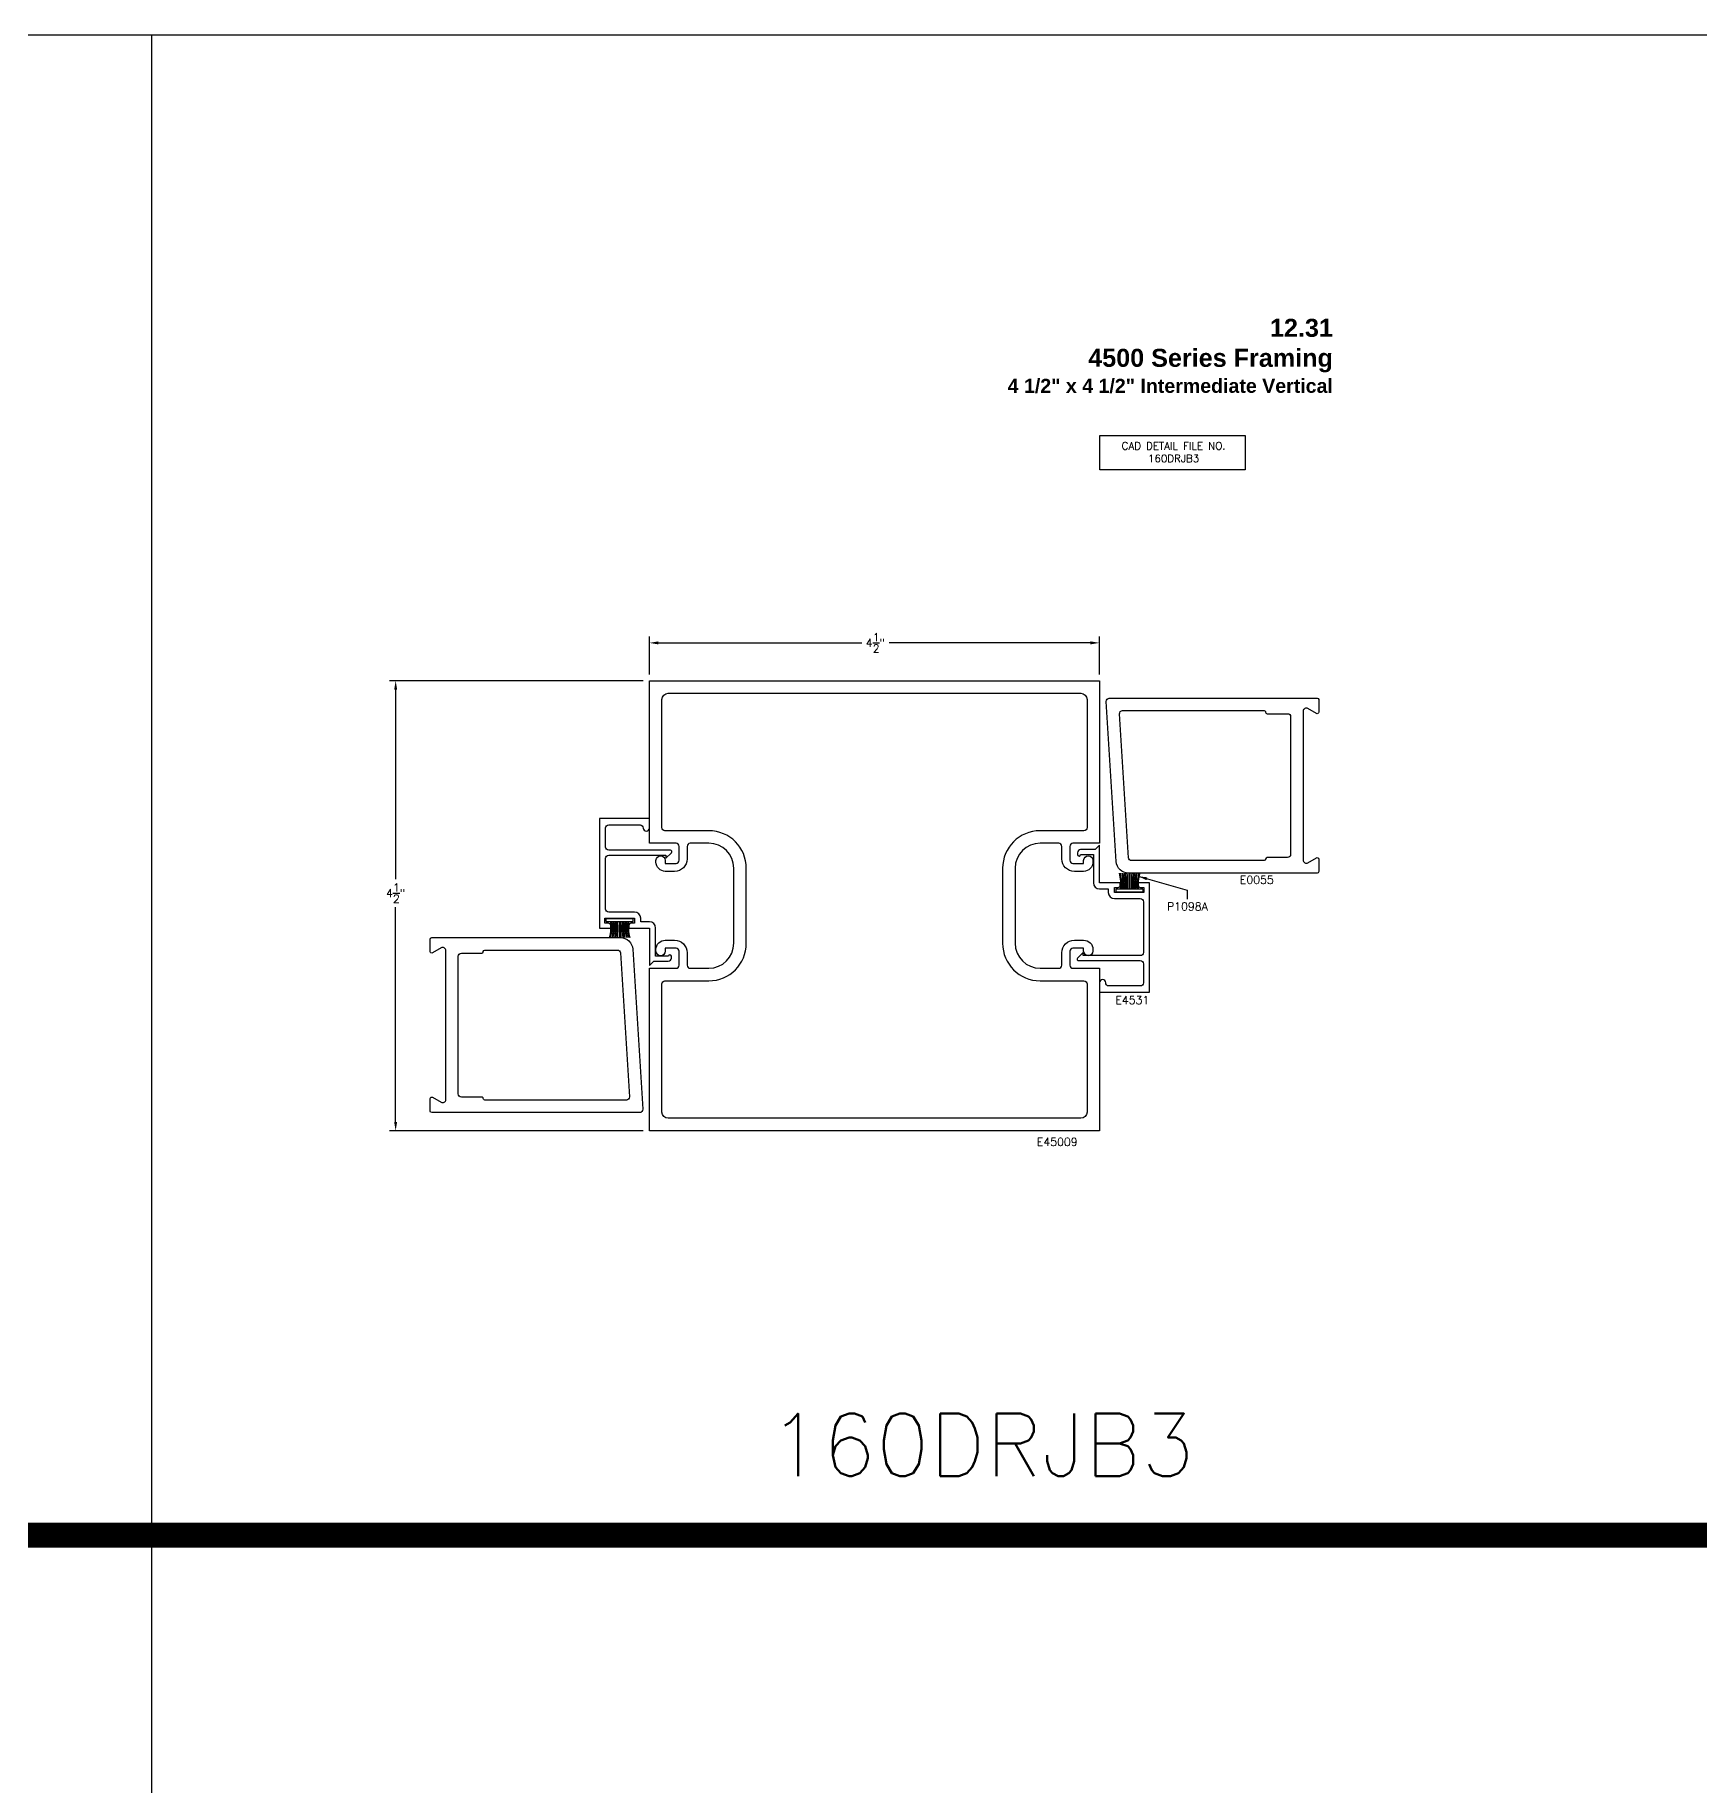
# Model space of a CAD drawing. Extents: x 0 to 139, y 0 to 75.
# Drawn here: x 105.74 to 122.39, y 57.38 to 74.88 of the extents above; entities that cross this region are included whole.
import ezdxf

# ---------------------------------------------------------------- set-up
doc = ezdxf.new("R2010")
doc.units = 0
doc.header["$MEASUREMENT"] = 0
doc.header["$PDMODE"] = 3
doc.layers.get('DEFPOINTS').update_dxf_attribs({"linetype": 'CONTINUOUS'})
for name, color, linetype in [('R-ANNO-DIMS', 3, 'CONTINUOUS'), ('R-ANNO-TEXT', 6, 'CONTINUOUS'), ('R-DET1', 4, 'CONTINUOUS'), ('R-DET2', 2, 'CONTINUOUS'), ('R-OTLN', 1, 'CONTINUOUS'), ('R-PAT1', 5, 'CONTINUOUS'), ('TITLE', 7, 'CONTINUOUS')]:
    doc.layers.add(name, color=color, linetype=linetype)
doc.styles.get("Standard").update_dxf_attribs({"font": 'simplex'})
doc.dimstyles.new('1X', dxfattribs={"dimscale": 0, "dimtxt": 0.08, "dimasz": 0.09, "dimexe": 0.0625, "dimexo": 0.0625, "dimgap": 0.045, "dimtad": 0, "dimtih": 1, "dimtoh": 1, "dimdec": 4, "dimzin": 4, "dimtxsty": 'STANDARD', "dimcen": 0, "dimazin": 3, "dimtfac": 1, "dimtdec": 4, "dimtofl": 0, "dimtmove": 0, "dimatfit": 3, "dimtolj": 1, "dimtzin": 4})

# ---------------------------------------------------------------- blocks, each defined once
blk = doc.blocks.new('*D18')
at = {"layer": 'DEFPOINTS', "color": 0}
for p in [(109.35, 68.422), (111.886, 68.422), (111.886, 63.922)]:
    blk.add_point(p, dxfattribs=at)
at = {"layer": 'R-ANNO-DIMS', "color": 0}
for p, q in [((111.824, 68.422), (109.288, 68.422)), ((109.35, 68.332), (109.35, 66.437)), ((109.35, 64.012), (109.35, 66.16)), ((111.824, 63.922), (109.288, 63.922))]:
    blk.add_line(p, q, dxfattribs=at)
for points in [[(109.335, 68.332), (109.365, 68.332), (109.35, 68.422)], [(109.335, 64.012), (109.365, 64.012), (109.35, 63.922)]]:
    blk.add_solid(points, dxfattribs=at)
at = {"layer": 'R-ANNO-DIMS', "color": 0, "insert": (109.35, 66.298), "char_height": 0.08, "attachment_point": 5}
blk.add_mtext('\\A1;4{\\H1.000000x;\\S1/2;}"', dxfattribs=at)
blk = doc.blocks.new('*D19')
at = {"layer": 'DEFPOINTS', "color": 0}
for p in [(111.886, 68.801), (111.886, 68.422), (116.386, 68.422)]:
    blk.add_point(p, dxfattribs=at)
at = {"layer": 'R-ANNO-DIMS', "color": 0}
for p, q in [((111.886, 68.485), (111.886, 68.864)), ((111.976, 68.801), (114.009, 68.801)), ((116.296, 68.801), (114.282, 68.801)), ((116.386, 68.485), (116.386, 68.864))]:
    blk.add_line(p, q, dxfattribs=at)
for points in [[(111.976, 68.816), (111.976, 68.786), (111.886, 68.801)], [(116.296, 68.816), (116.296, 68.786), (116.386, 68.801)]]:
    blk.add_solid(points, dxfattribs=at)
at = {"layer": 'R-ANNO-DIMS', "color": 0, "insert": (114.146, 68.801), "char_height": 0.08, "attachment_point": 5}
blk.add_mtext('\\A1;4{\\H1.000000x;\\S1/2;}"', dxfattribs=at)
blk = doc.blocks.new('WEATHERING')
at = {"layer": 'R-DET2'}
for p, q in [((0, 0), (0, -0.27)), ((0, 0), (0.03, 0)), ((0.03, 0), (0.03, -0.27)), ((0, -0.129), (-0.16, -0.129)), ((0, -0.139), (-0.16, -0.139)), ((0, -0.27), (0.03, -0.27))]:
    blk.add_line(p, q, dxfattribs=at)
for centre, radius, start, end in [((-0.056, 0.313), 0.361, 253.2416, 278.8875), ((-0.056, 0.313), 0.371, 253.7056, 278.6489), ((-0.057, 0.486), 0.557, 259.3278, 275.8729), ((-0.057, 0.486), 0.566, 259.5182, 275.7701), ((-0.063, 0.677), 0.77, 262.7557, 274.6832), ((-0.063, 0.677), 0.78, 262.849, 274.6238), ((-0.066, 1.463), 1.578, 266.5833, 272.3941), ((-0.067, -1.773), 1.619, 87.6382, 93.304), ((-0.064, -0.966), 0.8, 85.4377, 96.9231), ((-0.064, -0.966), 0.79, 85.3793, 97.0112), ((-0.058, -0.769), 0.58, 84.3053, 100.1631), ((-0.058, -0.769), 0.57, 84.2043, 100.3432), ((-0.056, -0.591), 0.38, 81.4567, 105.8164), ((-0.056, -0.591), 0.37, 81.2223, 106.2556)]:
    blk.add_arc(centre, radius, start, end, dxfattribs=at)

msp = doc.modelspace()

# ---------------------------------------------------------------- linework, layer by layer
at = {"layer": 'R-ANNO-TEXT'}
msp.add_lwpolyline([(116.39032, 70.87342), (117.8418, 70.87342), (117.8418, 70.53136), (116.39032, 70.53136)], close=True, dxfattribs=at)
at = {"layer": 'R-DET1'}
for points in [[(111.94845, 65.94998, 0.41421356), (111.88645, 66.01198), (111.79945, 66.01198), (111.79945, 66.04698, 0.41421356), (111.73745, 66.10898), (111.47945, 66.10898, -0.41421356), (111.44845, 66.13998), (111.44845, 66.64748, -0.41421356), (111.47945, 66.67848), (112.05145, 66.67848), (112.05145, 66.64748), (112.1071, 66.70313, 0.66817864), (112.0966, 66.72848), (111.47945, 66.72848, -0.41421356), (111.44845, 66.75948), (111.44845, 66.95073, -0.41421356), (111.47945, 66.98173), (111.79345, 66.98173, -0.42338087), (111.82445, 66.94973, 0.99998387), (111.88645, 66.94973), (111.88645, 67.04373), (111.38645, 67.04373), (111.38645, 65.94998), (111.49945, 65.94998), (111.49945, 65.97398, 0.41421356), (111.47645, 65.99698), (111.44245, 65.99698), (111.44245, 66.04698), (111.73745, 66.04698), (111.73745, 65.99698), (111.70245, 65.99698, 0.41421356), (111.67945, 65.97398), (111.67945, 65.94998), (111.88645, 65.94998), (111.88645, 65.57548), (111.92945, 65.61848), (112.07545, 65.61848, 0.41421356), (112.10645, 65.64948), (112.10645, 65.66848, 1), (112.07645, 65.66848), (111.94845, 65.66848)], [(116.32445, 66.40292, 0.41421356), (116.38645, 66.34092), (116.47345, 66.34092), (116.47345, 66.30592, 0.41421356), (116.53545, 66.24392), (116.79345, 66.24392, -0.41421356), (116.82445, 66.21292), (116.82445, 65.70542, -0.41421356), (116.79345, 65.67442), (116.22145, 65.67442), (116.22145, 65.70542), (116.1658, 65.64977, 0.66817864), (116.1763, 65.62442), (116.79345, 65.62442, -0.41421356), (116.82445, 65.59342), (116.82445, 65.40217, -0.41421356), (116.79345, 65.37117), (116.47945, 65.37117, -0.42338087), (116.44845, 65.40317, 0.99998387), (116.38645, 65.40317), (116.38645, 65.30917), (116.88645, 65.30917), (116.88645, 66.40292), (116.77345, 66.40292), (116.77345, 66.37892, 0.41421356), (116.79645, 66.35592), (116.83045, 66.35592), (116.83045, 66.30592), (116.53545, 66.30592), (116.53545, 66.35592), (116.57045, 66.35592, 0.41421356), (116.59345, 66.37892), (116.59345, 66.40292), (116.38645, 66.40292), (116.38645, 66.77742), (116.34345, 66.73442), (116.19745, 66.73442, 0.41421356), (116.16645, 66.70342), (116.16645, 66.68442, 1), (116.19645, 66.68442), (116.32445, 66.68442)]]:
    msp.add_lwpolyline(points, format="xyb", close=True, dxfattribs=at)
at = {"layer": 'R-OTLN'}
for points in [[(116.38645, 63.92249), (111.88645, 63.92249), (111.88645, 65.54749), (112.15245, 65.54749, 0.41421356), (112.18345, 65.57849), (112.18345, 65.71749, 0.41421356), (112.15245, 65.74849), (112.04545, 65.74849), (112.04545, 65.71898, -1), (111.95245, 65.71898), (111.95245, 65.73549, -0.41421356), (112.04545, 65.82849), (112.13845, 65.82849, -0.41421356), (112.26345, 65.70349), (112.26345, 65.57849, 0.41421356), (112.29445, 65.54749), (112.48045, 65.54749, 0.41421356), (112.73045, 65.79749), (112.73045, 66.54749, 0.41421356), (112.48045, 66.79749), (112.29445, 66.79749, 0.41421356), (112.26345, 66.76649), (112.26345, 66.64149, -0.41421356), (112.13845, 66.51649), (112.04545, 66.51649, -0.41421356), (111.95245, 66.60949), (111.95245, 66.62599, -1), (112.04545, 66.62599), (112.04545, 66.59649), (112.15245, 66.59649, 0.41421356), (112.18345, 66.62749), (112.18345, 66.76649, 0.41421356), (112.15245, 66.79749), (111.88645, 66.79749), (111.88645, 68.42249), (116.38645, 68.42249), (116.38645, 66.79749), (116.12045, 66.79749, 0.41421356), (116.08945, 66.76649), (116.08945, 66.62749, 0.41421356), (116.12045, 66.59649), (116.22745, 66.59649), (116.22745, 66.62599, -1), (116.32045, 66.62599), (116.32045, 66.60949, -0.41421356), (116.22745, 66.51649), (116.13445, 66.51649, -0.41421356), (116.00945, 66.64149), (116.00945, 66.76649, 0.41421356), (115.97845, 66.79749), (115.79245, 66.79749, 0.41421356), (115.54245, 66.54749), (115.54245, 65.79749, 0.41421356), (115.79245, 65.54749), (115.97845, 65.54749, 0.41421356), (116.00945, 65.57849), (116.00945, 65.70349, -0.41421356), (116.13445, 65.82849), (116.22745, 65.82849, -0.41421356), (116.32045, 65.73549), (116.32045, 65.71898, -1), (116.22745, 65.71898), (116.22745, 65.74849), (116.12045, 65.74849, 0.41421356), (116.08945, 65.71749), (116.08945, 65.57849, 0.41421356), (116.12045, 65.54749), (116.38645, 65.54749)], [(116.19945, 68.29749, -0.41421356), (116.26145, 68.23549), (116.26145, 66.95349, -0.41421356), (116.23045, 66.92249), (115.79245, 66.92249, 0.41421356), (115.41745, 66.54749), (115.41745, 65.79749, 0.41421356), (115.79245, 65.42249), (116.23045, 65.42249, -0.41421356), (116.26145, 65.39149), (116.26145, 64.10949, -0.41421356), (116.19945, 64.04749), (112.07345, 64.04749, -0.41421356), (112.01145, 64.10949), (112.01145, 65.39149, -0.41421356), (112.04245, 65.42249), (112.48045, 65.42249, 0.41421356), (112.85545, 65.79749), (112.85545, 66.54749, 0.41421356), (112.48045, 66.92249), (112.04245, 66.92249, -0.41421356), (112.01145, 66.95349), (112.01145, 68.23549, -0.41421356), (112.07345, 68.29749)], [(118.4682, 66.60224), (118.55508, 66.6524, -0.58039623), (118.5777, 66.63948), (118.5777, 66.51348, -0.41421356), (118.5627, 66.49848), (116.67751, 66.49848, -0.39604812), (116.55275, 66.61568), (116.45276, 68.21554, -0.43261632), (116.4837, 68.24848), (118.5627, 68.24848, -0.41421356), (118.5777, 68.23348), (118.5777, 68.10748, -0.58038831), (118.55508, 68.09455), (118.4682, 68.14472, 0.57735074), (118.4217, 68.11787), (118.4217, 66.62909, 0.57734913)], [(118.0607, 68.09248), (118.2657, 68.09248, -0.41421356), (118.2967, 68.06148), (118.2967, 66.68548, -0.41421356), (118.2657, 66.65448), (118.0617, 66.65448, 0.41333333), (118.0467, 66.63948), (118.0467, 66.63848, -0.41333333), (118.0317, 66.62348), (116.70662, 66.62348, -0.39604991), (116.67568, 66.65254), (116.58582, 68.09054, -0.43261353), (116.61676, 68.12348), (118.0317, 68.12348, -0.42300141), (118.0467, 68.10798, 0.43683486)], [(109.8047, 65.75066), (109.71782, 65.7005, -0.58039623), (109.6952, 65.71342), (109.6952, 65.83942, -0.41421356), (109.7102, 65.85442), (111.59539, 65.85442, -0.39604812), (111.72015, 65.73722), (111.82014, 64.13735, -0.43261632), (111.7892, 64.10442), (109.7102, 64.10442, -0.41421356), (109.6952, 64.11942), (109.6952, 64.24542, -0.58038831), (109.71782, 64.25834), (109.8047, 64.20818, 0.57735074), (109.8512, 64.23503), (109.8512, 65.72381, 0.57734913)], [(110.2122, 64.26042), (110.0072, 64.26042, -0.41421356), (109.9762, 64.29142), (109.9762, 65.66742, -0.41421356), (110.0072, 65.69842), (110.2112, 65.69842, 0.41333333), (110.2262, 65.71342), (110.2262, 65.71442, -0.41333333), (110.2412, 65.72942), (111.56628, 65.72942, -0.39604991), (111.59722, 65.70035), (111.68708, 64.26235, -0.43261353), (111.65614, 64.22942), (110.2412, 64.22942, -0.42300141), (110.2262, 64.24492, 0.43683486)]]:
    msp.add_lwpolyline(points, format="xyb", close=True, dxfattribs=at)
at = {"layer": 'TITLE'}
for p, q in [((133.908, 74.87895), (5.25, 74.87895)), ((106.908, 74.87895), (106.908, 14.87895))]:
    msp.add_line(p, q, dxfattribs=at)
at = {"layer": 'TITLE', "const_width": 0.25}
msp.add_lwpolyline([(0.25, 59.87895), (138.908, 59.87895)], dxfattribs=at)

# ---------------------------------------------------------------- block references
at = {"layer": 'R-PAT1'}
for p, rotation in [((116.82033, 66.33848), 270), ((111.45475, 66.01442), 90)]:
    msp.add_blockref('WEATHERING', p, dxfattribs=dict(at, rotation=rotation))

# ---------------------------------------------------------------- texts
at = {"layer": 'R-ANNO-TEXT', "insert": (117.127, 70.80784), "char_height": 0.075, "width": 1.875, "attachment_point": 2}
msp.add_mtext('CAD DETAIL FILE NO.\\P160DRJB3', dxfattribs=at)
at = {"layer": 'R-ANNO-TEXT', "char_height": 0.08, "attachment_point": 6}
for s, insert in [('\\A1;E0055', (118.12828, 66.43164)), ('\\A1;P1098A', (117.46855, 66.16578)), ('\\A1;E4531', (116.88364, 65.22938)), ('E45009', (116.1675, 63.8113))]:
    msp.add_mtext(s, dxfattribs=dict(at, insert=insert))
at = {"layer": 'TITLE'}
msp.add_text('160DRJB3', height=0.625, dxfattribs=at).set_placement((113.07848, 60.47011))
at = {"layer": 'TITLE', "insert": (118.71903, 72.04123, 6.21069), "char_height": 0.18, "width": 7.44, "attachment_point": 3}
msp.add_mtext('{\\fArial|b1|i0|c0|p34;12.31\\P4500 Series Framing\\P\\H0.7778x;4 1/2" x 4 1/2" Intermediate Vertical}', dxfattribs=at)

# ---------------------------------------------------------------- dimensions: what is measured, and where the dimension line sits
at = {"layer": 'R-ANNO-DIMS'}
for base, p1, angle, picture, middle in [((111.88645, 68.80112), (116.38645, 68.42249), 180, '*D19', (114.14572, 68.80112)), ((109.35027, 68.42249), (111.88645, 63.92249), 90, '*D18', (109.35027, 66.29818))]:
    dim = msp.add_linear_dim(base=base, p1=p1, p2=(111.88645, 68.42249), angle=angle, dimstyle='1X', override={"dimscale": 1, "dimpost": '"'}, dxfattribs=at)
    dim.commit()
    dim.dimension.update_dxf_attribs({"geometry": picture, "text_midpoint": middle, "dimtype": 160})

# ---------------------------------------------------------------- leaders
at = {"layer": 'R-ANNO-TEXT'}
msp.add_leader([(116.77243, 66.4674), (117.26229, 66.32852), (117.26229, 66.23852)], dimstyle='1X', override={"dimscale": 1}, dxfattribs=at)

doc.saveas('drawing.dxf')
